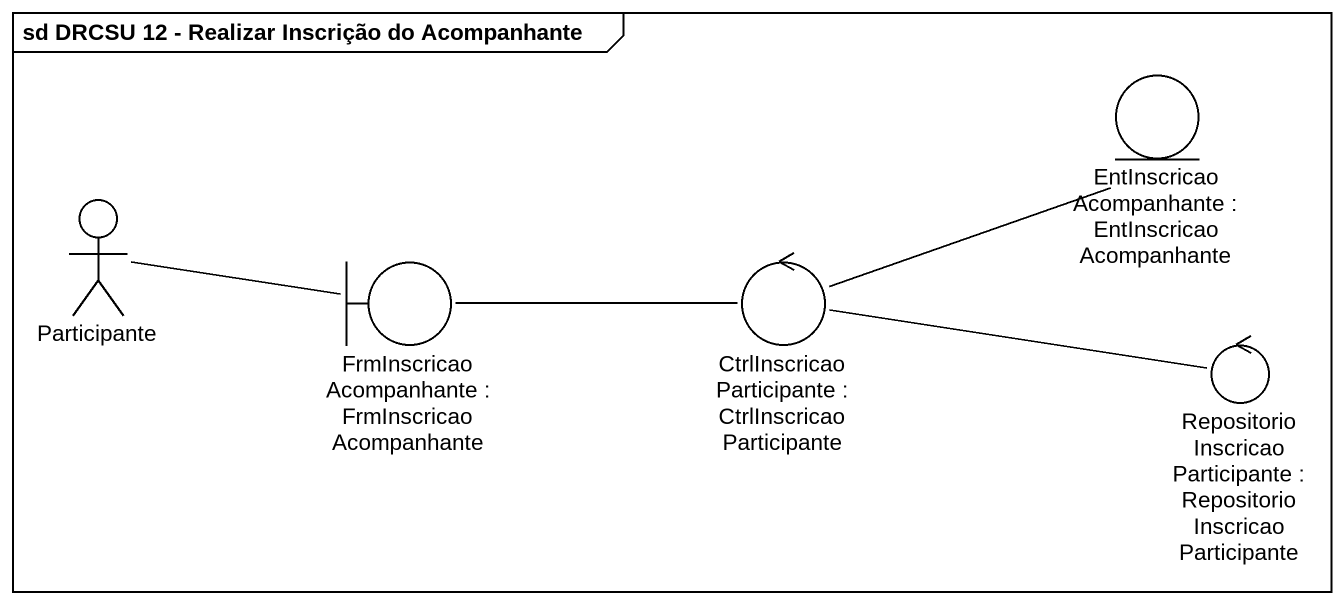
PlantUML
@startuml
mainframe sd DRCSU 12 - Realizar Inscrição do Acompanhante
entity "EntInscricaoAcompanhante : EntInscricaoAcompanhante" as EntInscricaoAcompanhante
actor Participante
boundary "FrmInscricaoAcompanhante : FrmInscricaoAcompanhante" as FrmInscricaoAcompanhante
control "CtrlInscricaoParticipante : CtrlInscricaoParticipante" as CtrlInscricaoParticipante
control "RepositorioInscricaoParticipante : RepositorioInscricaoParticipante" as RepositorioInscricaoParticip
Participante -right- FrmInscricaoAcompanhante
FrmInscricaoAcompanhante -right- CtrlInscricaoParticipante
CtrlInscricaoParticipante -right- EntInscricaoAcompanhante
CtrlInscricaoParticipante -right- RepositorioInscricaoParticip
@enduml
